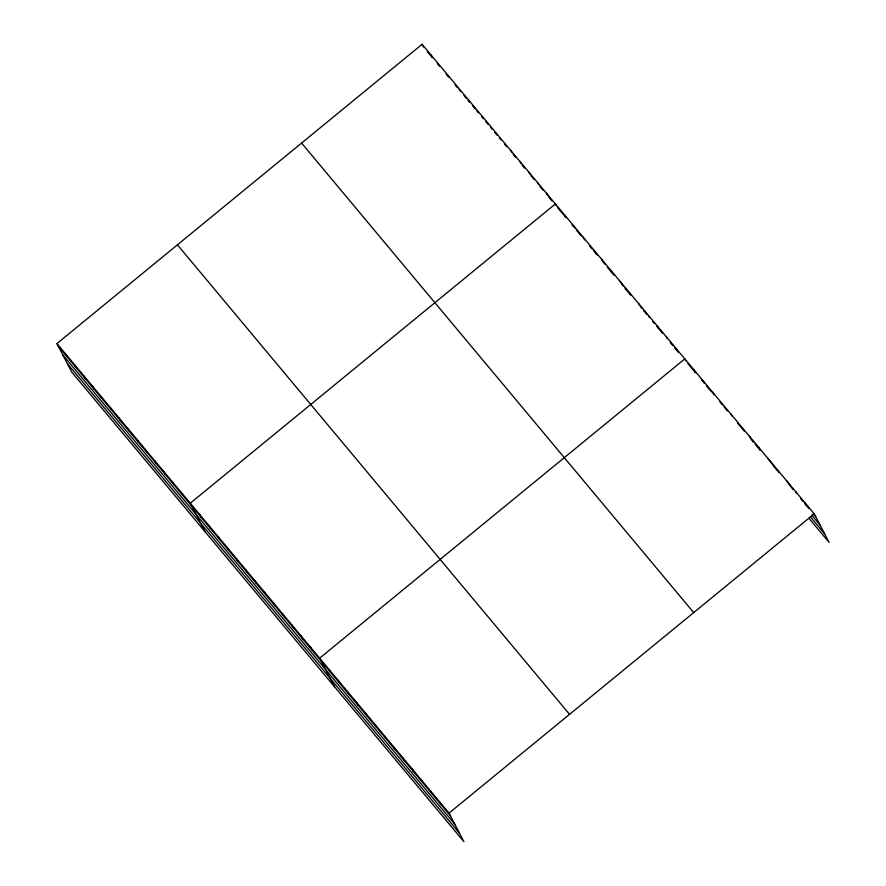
<?xml version="1.0" encoding="UTF-8"?>
<svg xmlns="http://www.w3.org/2000/svg" width="886" height="886" viewBox="0 0 886 886"><rect width="100%" height="100%" fill="white"/><g stroke="black" fill="none" stroke-linecap="round" stroke-linejoin="round"><path stroke-width="1.33" d="M56.925 343.591L449.036 813.115L463.921 841.7L71.799 372.175L56.925 343.591L422.079 44.3L814.201 513.825L829.074 542.409L808.907 518.255M449.036 813.115L814.201 513.825M427.573 51.931L432.423 57.734L430.973 54.943M437.274 63.537L439.689 66.439M446.156 74.18L448.582 77.082M455.05 84.823L457.464 87.725M459.081 89.663L460.698 91.59M463.932 95.466L466.357 98.368M467.974 100.306L469.591 102.233M472.825 106.11L475.25 109.011M476.856 110.949L478.473 112.876M481.707 116.753L483.324 118.68M485.75 121.592L488.175 124.494M490.6 127.396L492.217 129.323M494.643 132.236L497.057 135.137M499.482 138.039L501.099 139.966M504.333 143.842L506.759 146.744M513.227 154.485L515.641 157.387M522.109 165.128L524.534 168.03M531.002 175.771L534.225 179.636M539.884 186.414L543.118 190.28M548.777 197.057L552 200.923M557.693 207.734L565.257 216.793M571.979 224.834L573.663 226.849M576.177 229.873L581.216 235.909M589.622 245.965L592.147 248.988M593.819 250.993L597.186 255.024M603.067 262.068L604.75 264.072M607.264 267.096L613.987 275.147M623.235 286.211L620.1 281.416M624.918 288.227L629.957 294.263M641.719 308.35L638.584 303.544M643.402 310.355L646.758 314.386M652.639 321.43L654.322 323.434M656.847 326.458L662.728 333.501M670.292 342.561L672.806 345.573M674.49 347.589L678.687 352.617M687.935 363.681L695.499 372.74L694.048 369.949M701.38 379.784L703.894 382.796M706.419 385.82L711.458 391.856M719.864 401.912L722.389 404.935M724.061 406.951L727.428 410.971M737.506 423.043L740.873 427.074M741.715 428.071L744.229 431.094M750.951 439.146L753.477 442.158M755.149 444.174L760.199 450.21L758.748 447.419M777 470.333L767.985 458.494M792.97 489.449L786.469 480.622M800.523 498.508L803.048 501.52M804.732 503.536L808.929 508.564M813.126 513.592L815.652 516.616M811.676 515.065L820.082 525.121M810.369 516.793L824.644 533.893M301.583 143.067L693.694 612.591M177.421 244.824L569.543 714.349M58.376 346.382L450.498 815.906M62.806 354.898L454.928 824.423M67.369 363.659L459.491 833.183M804.953 502.761L806.404 505.552M795.717 491.686L796.68 493.546M777.232 469.558L778.683 472.349M749.501 436.355L750.464 438.216M731.016 414.216L731.98 416.077M712.532 392.088L713.983 394.879M703.285 381.013L704.259 382.874M685.764 360.746L684.8 358.885L319.647 658.176L334.52 686.761M675.553 347.81L677.015 350.601M666.316 336.746L667.28 338.607M657.069 325.683L658.519 328.473M648.308 315.538L649.283 317.398M629.348 292.48L630.799 295.271M610.853 270.341L612.315 273.132M601.616 259.277L602.58 261.137M583.132 237.138L584.583 239.929M573.884 226.074L574.859 227.935M564.648 215.01L566.099 217.801M556.375 205.796L555.4 203.935L190.246 503.237L205.12 531.81M546.518 193.292L547.482 195.153M537.625 182.649L538.588 184.509M528.743 172.006L529.706 173.866M519.849 161.374L520.813 163.223M510.956 150.731L511.931 152.58M422.079 44.3L423.53 47.091M439.799 802.052L441.25 804.842M430.552 790.988L432.003 793.778M421.315 779.913L422.766 782.703M412.068 768.849L413.518 771.64M402.831 757.785L404.282 760.576M393.583 746.71L395.034 749.501M384.336 735.646L385.798 738.437M375.099 724.582L376.55 727.373M365.852 713.507L367.302 716.298M356.615 702.443L358.066 705.234M347.367 691.379L348.818 694.17M338.131 680.315L339.582 683.095M328.883 669.24L330.334 672.031M310.399 647.112L311.85 649.892M301.151 636.037L302.613 638.828M291.915 624.973L293.366 627.764M282.667 613.909L284.118 616.7M273.431 602.834L274.881 605.625M264.183 591.77L265.634 594.561M254.946 580.707L256.397 583.497M245.699 569.632L247.15 572.422M236.451 558.568L237.913 561.359M227.215 547.504L228.666 550.295M217.967 536.429L219.418 539.22M208.731 525.365L210.181 528.156M199.483 514.301L200.934 517.092M181.353 492.594L182.804 495.374M172.471 481.951L173.922 484.742M163.578 471.308L165.029 474.099M154.685 460.665L156.146 463.456M145.802 450.022L147.253 452.812M136.909 439.378L138.371 442.169M128.027 428.735L129.478 431.526M119.134 418.092L120.585 420.883M110.252 407.449L111.702 410.24M101.358 396.806L102.809 399.597M92.476 386.163L93.927 388.954M83.583 375.52L85.034 378.311M74.701 364.877L76.152 367.668M65.808 354.234L67.258 357.025"/></g></svg>
